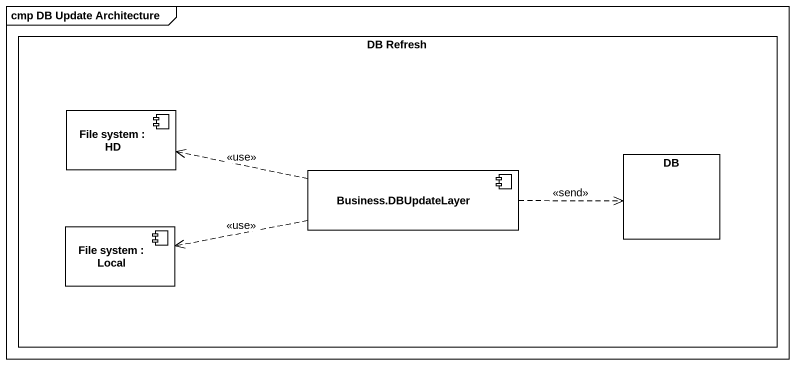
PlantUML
@startuml
mainframe cmp DB Update Architecture
rectangle "DB Refresh" as DB_Refresh {
  component "File system : HD" as File_system_HD
  rectangle DB
  component "Business.DBUpdateLayer" as Business_DBUpdateLayer
  component "File system : Local" as File_system_Local
}
Business_DBUpdateLayer .left.> File_system_HD : <<use>>
Business_DBUpdateLayer .right.> DB : <<send>>
Business_DBUpdateLayer .left.> File_system_Local : <<use>>
@enduml
